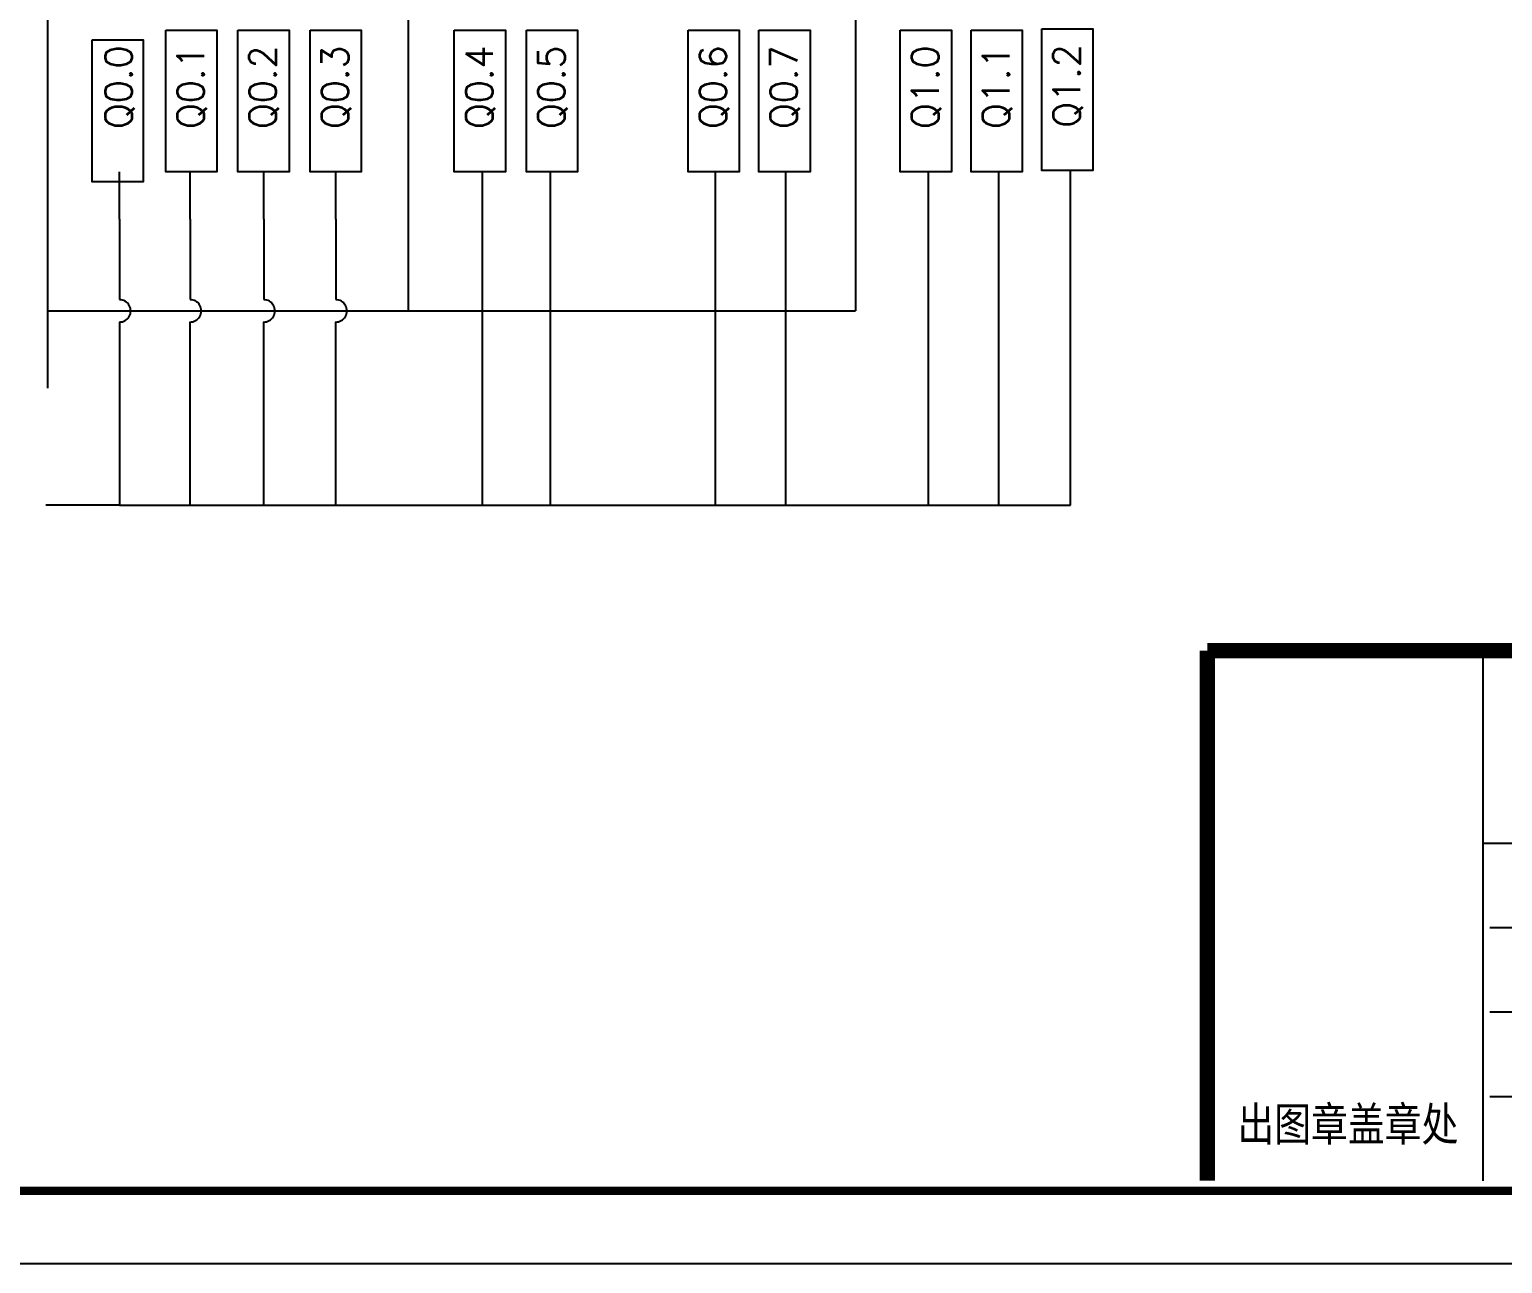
# Model space of a CAD drawing. Header units: inches. Extents: x 9000 to 22395, y 8106 to 17135.
# Drawn here: x 10119.4 to 10300.8, y 8105.6 to 8257.7 of the extents above; entities that cross this region are included whole.
import ezdxf

# ---------------------------------------------------------------- set-up
doc = ezdxf.new("R2010")
doc.units = ezdxf.units.IN
doc.header["$MEASUREMENT"] = 0
doc.layers.add('中间继电器', color=7, linetype='Continuous')
doc.layers.add('线槽', color=7, linetype='Continuous')
doc.styles.add('DSHZ', font='', dxfattribs={"width": 0.7})
doc.styles.get("Standard").update_dxf_attribs({"font": 'txt', "bigfont": 'gbcbig.shx'})
doc.styles.get('DSHZ').set_extended_font_data('SimSun')

msp = doc.modelspace()

# ---------------------------------------------------------------- linework, layer by layer
for p, q in [((10121.57, 8313.5), (10121.57, 8213.49)), ((10166.01, 8313.5), (10166.01, 8223.03)), ((10221.12, 8313.5), (10221.12, 8223.03)), ((10247.62, 8199.09), (10247.62, 8240.31)), ((10130.47, 8234.33), (10130.47, 8240.16)), ((10139.17, 8234.33), (10139.17, 8240.16)), ((10148.24, 8234.33), (10148.24, 8240.16)), ((10157.1, 8234.33), (10157.1, 8240.16)), ((10175.14, 8240.16), (10175.14, 8199.09)), ((10183.49, 8240.16), (10183.49, 8199.09)), ((10203.84, 8240.16), (10203.84, 8199.09)), ((10212.51, 8240.16), (10212.51, 8199.09)), ((10230.09, 8240.16), (10230.09, 8199.09)), ((10238.73, 8240.16), (10238.73, 8199.09)), ((10130.47, 8234.33), (10130.47, 8224.42)), ((10139.17, 8234.33), (10139.17, 8224.42)), ((10148.24, 8234.33), (10148.24, 8224.42)), ((10157.1, 8234.33), (10157.1, 8224.42)), ((10121.57, 8223.03), (10166.01, 8223.03)), ((10166.01, 8223.03), (10221.12, 8223.03)), ((10130.45, 8221.65), (10130.45, 8211.32)), ((10139.14, 8221.65), (10139.14, 8211.32)), ((10148.21, 8221.65), (10148.21, 8211.32)), ((10157.08, 8221.65), (10157.08, 8211.32)), ((10130.45, 8211.32), (10130.45, 8199.09)), ((10139.14, 8211.32), (10139.14, 8199.09)), ((10148.21, 8211.32), (10148.21, 8199.09)), ((10157.08, 8211.32), (10157.08, 8199.09)), ((10130.45, 8199.09), (10121.39, 8199.09)), ((10130.45, 8199.09), (10157.08, 8199.09)), ((10157.08, 8199.09), (10238.73, 8199.09)), ((10238.73, 8199.09), (10238.73, 8199.09)), ((10238.73, 8199.09), (10247.62, 8199.09)), ((10298.44, 8115.83), (10298.44, 8181.14)), ((10298.44, 8157.42), (10592.68, 8157.42)), ((10299.27, 8147.03), (10468.99, 8147.03)), ((10299.27, 8136.63), (10468.99, 8136.63)), ((10299.27, 8126.23), (10468.99, 8126.23)), ((9849.86, 8105.62), (10602.88, 8105.62))]:
    msp.add_line(p, q)
for points, const_width in [([(10264.45, 8181.14), (10285.1, 8181.14)], 1.88), ([(10264.45, 8181.14), (10616.43, 8181.14)], 1.88), ([(10264.45, 8115.83), (10264.45, 8181.14)], 1.88), ([(9872.25, 8114.58), (10616.43, 8114.58)], 1.01)]:
    msp.add_lwpolyline(points, dxfattribs=dict(const_width=const_width))
for centre in [(10130.46, 8223.03), (10139.15, 8223.03), (10148.22, 8223.03), (10157.09, 8223.03)]:
    msp.add_ellipse(centre, major_axis=(-0.01, -1.38), ratio=1, start_param=0, end_param=3.141593)
at = {"layer": '中间继电器', "color": 0}
for points in [[(10136.15, 8257.64), (10142.45, 8257.64), (10142.45, 8240.16), (10136.15, 8240.16)], [(10145.04, 8257.64), (10151.34, 8257.64), (10151.34, 8240.16), (10145.04, 8240.16)], [(10153.93, 8257.64), (10160.23, 8257.64), (10160.23, 8240.16), (10153.93, 8240.16)], [(10171.7, 8257.64), (10178, 8257.64), (10178, 8240.16), (10171.7, 8240.16)], [(10180.59, 8257.64), (10186.89, 8257.64), (10186.89, 8240.16), (10180.59, 8240.16)], [(10200.51, 8257.64), (10206.81, 8257.64), (10206.81, 8240.16), (10200.51, 8240.16)], [(10209.22, 8257.64), (10215.52, 8257.64), (10215.52, 8240.16), (10209.22, 8240.16)], [(10226.64, 8257.64), (10232.94, 8257.64), (10232.94, 8240.16), (10226.64, 8240.16)], [(10235.35, 8257.64), (10241.65, 8257.64), (10241.65, 8240.16), (10235.35, 8240.16)], [(10244.06, 8257.79), (10250.36, 8257.79), (10250.36, 8240.31), (10244.06, 8240.31)], [(10127.09, 8256.43), (10133.39, 8256.43), (10133.39, 8238.95), (10127.09, 8238.95)]]:
    msp.add_lwpolyline(points, close=True, dxfattribs=at)

# ---------------------------------------------------------------- texts
at = {"style": 'DSHZ', "width": 0.8}
msp.add_text('出图章盖章处', height=4.16, dxfattribs=at).set_placement((10268.16, 8120.73))
at = {"layer": '线槽', "color": 0, "char_height": 5, "width": 16.273, "attachment_point": 1, "rotation": 90}
for s, insert in [('{\\H0.6667x;Q0.0}', (10128.67, 8245.46)), ('{\\H0.6667x;Q0.2}', (10146.44, 8245.46)), ('{\\H0.6667x;Q0.3}', (10155.33, 8245.46)), ('{\\H0.6667x;Q0.4}', (10173.1, 8245.46)), ('{\\H0.6667x;Q0.5}', (10181.99, 8245.46)), ('{\\H0.6667x;Q0.6}', (10201.91, 8245.46)), ('{\\H0.6667x;Q0.7}', (10210.62, 8245.46)), ('{\\H0.6667x;Q1.0}', (10228.04, 8245.46)), ('{\\H0.6667x;Q1.2}', (10245.46, 8245.61)), ('{\\H0.6667x;Q0.1}', (10137.55, 8245.46)), ('{\\H0.6667x;Q1.1}', (10236.75, 8245.46))]:
    msp.add_mtext(s, dxfattribs=dict(at, insert=insert))

doc.saveas('drawing.dxf')
